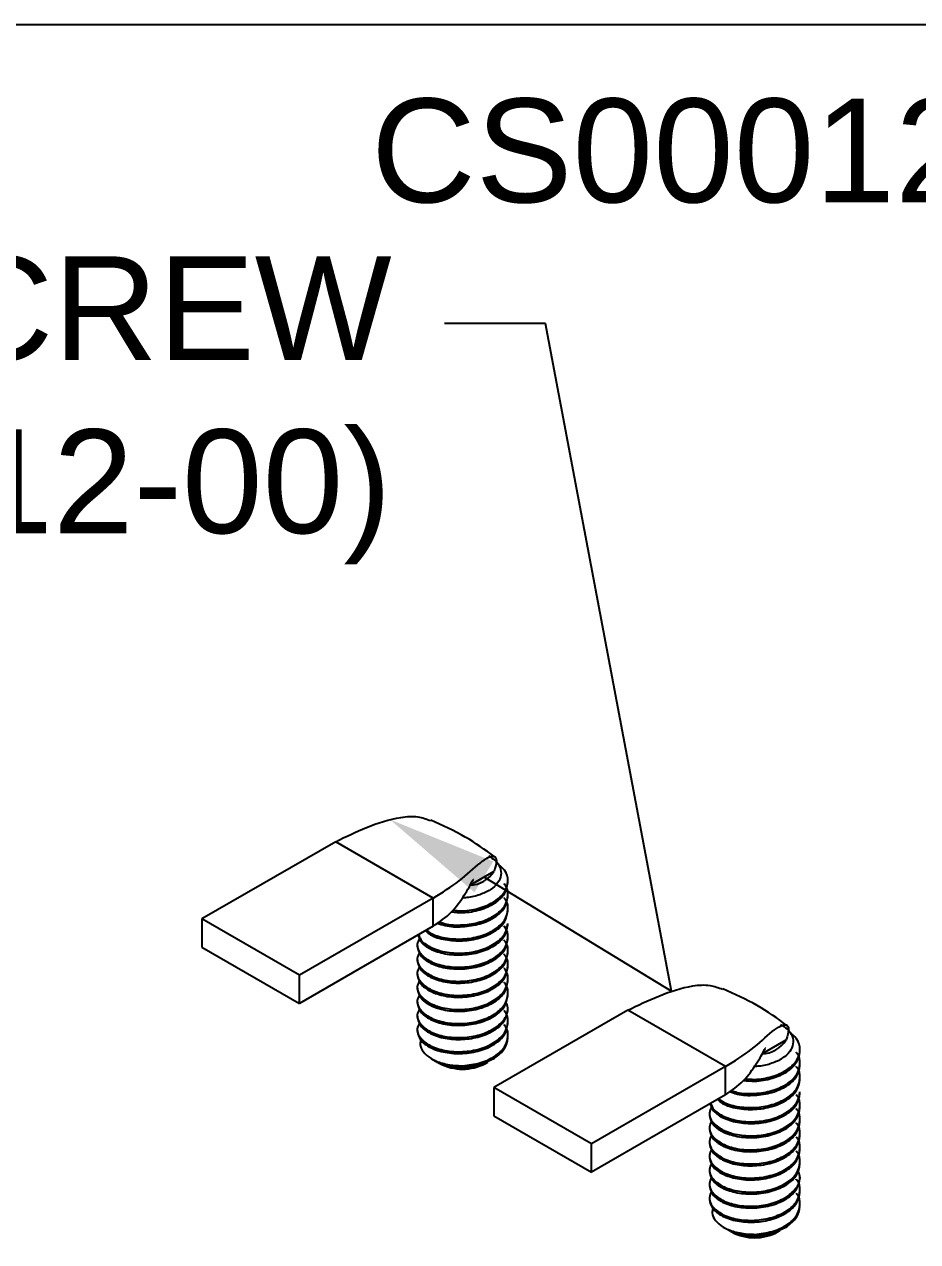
# Model space of a CAD drawing. Extents: x -2.3 to 8.3, y -5.6 to 0.
# Drawn here: x 2.08 to 3.698, y -2.205 to 0 of the extents above; entities that cross this region are included whole.
import ezdxf
from ezdxf import colors
from ezdxf.entities.mleader import LeaderData, LeaderLine
from ezdxf.math import Vec2, Vec3

# ---------------------------------------------------------------- set-up
doc = ezdxf.new("R2010")
doc.units = 0
doc.header["$LTSCALE"] = 0.5
doc.header["$MEASUREMENT"] = 0
doc.layers.add('FAB DWG', color=221, linetype='CONTINUOUS')
doc.layers.add('Hardware', color=242, linetype='CONTINUOUS')
doc.layers.add('Text-Unprinted', color=131, linetype='CONTINUOUS', plot=False)
doc.styles.add('LSAD_Standard', font='arial.ttf')

msp = doc.modelspace()

# ---------------------------------------------------------------- linework, layer by layer
at = {"layer": 'Hardware', "linetype": 'Continuous', "lineweight": 25, "transparency": 16777216}
for p, q in [((2.644, -1.4804), (2.4015, -1.6204)), ((2.8208, -1.5824), (2.644, -1.4804)), ((2.888, -1.5586), (2.9309, -1.5338)), ((2.9558, -1.555), (2.9558, -1.5518)), ((2.8208, -1.5824), (2.5783, -1.7224)), ((2.8208, -1.6334), (2.8208, -1.5824)), ((2.9558, -1.5805), (2.9558, -1.5773)), ((2.9558, -1.606), (2.9558, -1.6029)), ((2.5783, -1.7224), (2.4015, -1.6204)), ((2.4015, -1.6204), (2.4015, -1.6714)), ((2.9558, -1.6316), (2.9558, -1.6284)), ((2.8208, -1.6334), (2.5783, -1.7735)), ((2.4015, -1.6714), (2.5783, -1.7735)), ((2.7918, -1.6666), (2.7918, -1.6698)), ((2.9558, -1.6571), (2.9558, -1.6539)), ((2.7918, -1.6922), (2.7918, -1.6953)), ((2.9558, -1.6826), (2.9558, -1.6794)), ((2.7918, -1.7177), (2.7918, -1.7209)), ((2.9558, -1.7081), (2.9558, -1.7049)), ((2.5783, -1.7735), (2.5783, -1.7224)), ((2.9558, -1.7336), (2.9558, -1.7304)), ((2.7918, -1.7432), (2.7918, -1.7464)), ((2.9558, -1.7591), (2.9558, -1.756)), ((2.7918, -1.7687), (2.7918, -1.7719)), ((3.1729, -1.7857), (2.9304, -1.9257)), ((2.9558, -1.7847), (2.9558, -1.7815)), ((3.3497, -1.8878), (3.1729, -1.7857)), ((2.7918, -1.7942), (2.7918, -1.7974)), ((2.9558, -1.8102), (2.9558, -1.807)), ((2.7918, -1.8197), (2.7918, -1.8229)), ((3.4169, -1.8639), (3.4599, -1.8391)), ((2.8176, -1.8734), (2.8293, -1.8801)), ((3.4847, -1.8603), (3.4847, -1.8572)), ((2.8303, -1.8807), (2.8324, -1.8819)), ((2.9152, -1.8819), (2.9194, -1.8795)), ((3.3497, -1.8878), (3.1072, -2.0278)), ((3.3497, -1.9388), (3.3497, -1.8878)), ((3.4847, -1.8859), (3.4847, -1.8827)), ((3.4847, -1.9114), (3.4847, -1.9082)), ((3.1072, -2.0278), (2.9304, -1.9257)), ((2.9304, -1.9257), (2.9304, -1.9767)), ((3.3497, -1.9388), (3.1072, -2.0788)), ((3.4847, -1.9369), (3.4847, -1.9337)), ((3.4847, -1.9624), (3.4847, -1.9592)), ((2.9304, -1.9767), (3.1072, -2.0788)), ((3.3207, -1.972), (3.3207, -1.9752)), ((3.3207, -1.9975), (3.3207, -2.0007)), ((3.4847, -1.9879), (3.4847, -1.9847)), ((3.1072, -2.0788), (3.1072, -2.0278)), ((3.3207, -2.023), (3.3207, -2.0262)), ((3.4847, -2.0134), (3.4847, -2.0103)), ((3.3207, -2.0485), (3.3207, -2.0517)), ((3.4847, -2.039), (3.4847, -2.0358)), ((3.4847, -2.0645), (3.4847, -2.0613)), ((3.3207, -2.074), (3.3207, -2.0772)), ((3.4847, -2.09), (3.4847, -2.0868)), ((3.3207, -2.0996), (3.3207, -2.1028)), ((3.4847, -2.1155), (3.4847, -2.1123)), ((3.3207, -2.1251), (3.3207, -2.1283)), ((3.3466, -2.1787), (3.3582, -2.1855)), ((3.3592, -2.186), (3.3613, -2.1873)), ((3.4442, -2.1873), (3.4483, -2.1849))]:
    msp.add_line(p, q, dxfattribs=at)
for centre, radius, start, end in [((2.8855, -1.5061), 0.0532, 271.345, 328.6496), ((3.4144, -1.8114), 0.0532, 271.3453, 328.6493), ((2.8762, -1.7679), 0.1183, 268.8556, 298.0406), ((2.8738, -1.8044), 0.0879, 241.8772, 298.1281), ((3.4051, -2.0733), 0.1183, 268.8563, 298.0398), ((3.4027, -2.1098), 0.0879, 241.877, 298.1283)]:
    msp.add_arc(centre, radius, start, end, dxfattribs=at)
for points, knots in [([(2.644, -1.4804), (2.6622, -1.4714), (2.6985, -1.4537), (2.751, -1.4362), (2.7914, -1.4333), (2.8084, -1.4395), (2.8158, -1.4422)], [0, 0, 0, 0, 0.348827, 0.695772, 0.866, 1, 1, 1, 1]), ([(2.9323, -1.5078), (2.9148, -1.4952), (2.8783, -1.4692), (2.8373, -1.4509), (2.8161, -1.4415)], [0, 0, 0, 0, 0.481953, 1, 1, 1, 1]), ([(2.8208, -1.5824), (2.8371, -1.5724), (2.8695, -1.5525), (2.9005, -1.522), (2.921, -1.5076), (2.9318, -1.5053), (2.937, -1.5134), (2.933, -1.5269), (2.9309, -1.5338)], [0, 0, 0, 0, 0.2519603, 0.5025616, 0.6255188, 0.7466546, 0.8704166, 1, 1, 1, 1]), ([(2.856, -1.6044), (2.8619, -1.605), (2.8782, -1.6066), (2.9061, -1.6013), (2.9333, -1.5894), (2.9516, -1.572), (2.9578, -1.5519), (2.9527, -1.5329), (2.941, -1.5233), (2.9359, -1.5191)], [0, 0, 0, 0, 0.089508, 0.247362, 0.405217, 0.56307, 0.720926, 0.878779, 1, 1, 1, 1]), ([(2.9209, -1.5061), (2.9251, -1.5087), (2.9347, -1.5147), (2.9428, -1.5272), (2.9445, -1.5414), (2.9383, -1.5556), (2.9248, -1.568), (2.9052, -1.5771), (2.8869, -1.5819), (2.876, -1.5819), (2.8732, -1.5819)], [0, 0, 0, 0, 0.104851, 0.2413, 0.378828, 0.518338, 0.660863, 0.803521, 0.951017, 1, 1, 1, 1]), ([(2.8208, -1.6334), (2.8322, -1.6256), (2.8553, -1.6096), (2.8739, -1.5821), (2.8858, -1.5631), (2.8912, -1.5524), (2.8936, -1.5486), (2.8936, -1.549), (2.8936, -1.549)], [0, 0, 0, 0, 0.304882, 0.614982, 0.768681, 0.916335, 0.987617, 1, 1, 1, 1]), ([(2.8312, -1.6254), (2.8348, -1.6267), (2.8471, -1.6312), (2.8741, -1.6321), (2.906, -1.627), (2.9333, -1.6149), (2.9518, -1.5975), (2.9572, -1.5776), (2.9553, -1.563), (2.949, -1.5571), (2.9488, -1.5568)], [0, 0, 0, 0, 0.065593, 0.220144, 0.374695, 0.529247, 0.683797, 0.838349, 0.992899, 1, 1, 1, 1]), ([(2.8537, -1.6074), (2.8604, -1.6081), (2.8774, -1.6099), (2.9061, -1.6045), (2.9331, -1.5926), (2.9521, -1.5752), (2.9546, -1.5617), (2.9558, -1.555)], [0, 0, 0, 0, 0.13817, 0.353628, 0.569085, 0.784541, 1, 1, 1, 1]), ([(2.8088, -1.6404), (2.811, -1.6423), (2.8187, -1.649), (2.842, -1.6555), (2.8737, -1.6578), (2.9061, -1.6525), (2.9333, -1.6404), (2.9518, -1.623), (2.9572, -1.6031), (2.9553, -1.5885), (2.949, -1.5826), (2.9488, -1.5824)], [0, 0, 0, 0, 0.053593, 0.187911, 0.322231, 0.456551, 0.590871, 0.725189, 0.85951, 0.993829, 1, 1, 1, 1]), ([(2.8283, -1.6276), (2.8328, -1.6293), (2.846, -1.6343), (2.874, -1.6353), (2.906, -1.6302), (2.9332, -1.618), (2.9521, -1.6007), (2.9546, -1.5873), (2.9558, -1.5805)], [0, 0, 0, 0, 0.0962993, 0.2770394, 0.4577795, 0.6385198, 0.8192585, 1, 1, 1, 1]), ([(2.8076, -1.6427), (2.8102, -1.6449), (2.8182, -1.652), (2.842, -1.6587), (2.8737, -1.661), (2.9061, -1.6557), (2.9332, -1.6436), (2.9521, -1.6262), (2.9546, -1.6128), (2.9558, -1.606)], [0, 0, 0, 0, 0.071524, 0.226269, 0.381015, 0.535761, 0.690508, 0.845253, 1, 1, 1, 1]), ([(2.7933, -1.6483), (2.7943, -1.6526), (2.7967, -1.6625), (2.8146, -1.6755), (2.8416, -1.6844), (2.8738, -1.6865), (2.9061, -1.6812), (2.9332, -1.6691), (2.9521, -1.6517), (2.9546, -1.6383), (2.9558, -1.6316)], [0, 0, 0, 0, 0.0980188, 0.2268735, 0.3557271, 0.4845816, 0.6134362, 0.7422909, 0.8711445, 1, 1, 1, 1]), ([(2.7946, -1.6486), (2.7954, -1.6516), (2.7977, -1.6604), (2.8147, -1.6722), (2.8415, -1.6812), (2.8738, -1.6833), (2.9061, -1.678), (2.9332, -1.6659), (2.9521, -1.6485), (2.9546, -1.6351), (2.9558, -1.6284)], [0, 0, 0, 0, 0.072909, 0.205351, 0.337792, 0.470233, 0.602675, 0.735117, 0.867557, 1, 1, 1, 1]), ([(2.796, -1.6555), (2.7941, -1.6592), (2.7894, -1.6683), (2.7964, -1.6837), (2.8143, -1.6978), (2.8417, -1.7067), (2.8738, -1.7088), (2.906, -1.7035), (2.9333, -1.6914), (2.9518, -1.674), (2.9572, -1.6541), (2.9553, -1.6395), (2.949, -1.6337), (2.9488, -1.6334)], [0, 0, 0, 0, 0.069509, 0.172372, 0.275235, 0.378096, 0.480959, 0.583822, 0.686685, 0.789547, 0.89241, 0.995272, 1, 1, 1, 1]), ([(2.796, -1.681), (2.7941, -1.6847), (2.7894, -1.6939), (2.7964, -1.7092), (2.8143, -1.7233), (2.8417, -1.7323), (2.8738, -1.7344), (2.906, -1.7291), (2.9333, -1.717), (2.9518, -1.6995), (2.9572, -1.6797), (2.9553, -1.6651), (2.949, -1.6592), (2.9488, -1.6589)], [0, 0, 0, 0, 0.069509, 0.172372, 0.275235, 0.378097, 0.48096, 0.583823, 0.686686, 0.789548, 0.892412, 0.995274, 1, 1, 1, 1]), ([(2.7918, -1.6698), (2.7931, -1.6755), (2.7955, -1.6868), (2.8145, -1.701), (2.8416, -1.7099), (2.8738, -1.712), (2.9061, -1.7067), (2.9332, -1.6946), (2.9521, -1.6773), (2.9546, -1.6638), (2.9558, -1.6571)], [0, 0, 0, 0, 0.125, 0.25, 0.374999, 0.5, 0.625, 0.75, 0.874999, 1, 1, 1, 1]), ([(2.796, -1.7065), (2.7941, -1.7102), (2.7894, -1.7194), (2.7964, -1.7347), (2.8143, -1.7488), (2.8417, -1.7578), (2.8738, -1.7599), (2.906, -1.7546), (2.9333, -1.7425), (2.9518, -1.725), (2.9572, -1.7052), (2.9553, -1.6906), (2.949, -1.6847), (2.9488, -1.6844)], [0, 0, 0, 0, 0.069509, 0.172372, 0.275234, 0.378096, 0.480959, 0.583822, 0.686685, 0.789547, 0.89241, 0.995272, 1, 1, 1, 1]), ([(2.7918, -1.6953), (2.7931, -1.701), (2.7955, -1.7123), (2.8145, -1.7265), (2.8416, -1.7354), (2.8738, -1.7375), (2.9061, -1.7322), (2.9332, -1.7201), (2.9521, -1.7028), (2.9546, -1.6893), (2.9558, -1.6826)], [0, 0, 0, 0, 0.125, 0.25, 0.374999, 0.5, 0.625, 0.75, 0.874999, 1, 1, 1, 1]), ([(2.796, -1.732), (2.7941, -1.7357), (2.7894, -1.7449), (2.7964, -1.7602), (2.8143, -1.7743), (2.8417, -1.7833), (2.8738, -1.7854), (2.906, -1.7801), (2.9333, -1.768), (2.9518, -1.7505), (2.9572, -1.7307), (2.9553, -1.7161), (2.949, -1.7102), (2.9488, -1.7099)], [0, 0, 0, 0, 0.069509, 0.172372, 0.275235, 0.378097, 0.48096, 0.583823, 0.686686, 0.789548, 0.892412, 0.995274, 1, 1, 1, 1]), ([(2.7918, -1.7209), (2.7931, -1.7265), (2.7955, -1.7379), (2.8145, -1.752), (2.8416, -1.761), (2.8738, -1.7631), (2.9061, -1.7578), (2.9332, -1.7456), (2.9521, -1.7283), (2.9546, -1.7148), (2.9558, -1.7081)], [0, 0, 0, 0, 0.1250001, 0.2500003, 0.3749994, 0.4999995, 0.6249996, 0.7499998, 0.874999, 1, 1, 1, 1]), ([(2.796, -1.7575), (2.7941, -1.7612), (2.7894, -1.7704), (2.7964, -1.7857), (2.8143, -1.7999), (2.8417, -1.8088), (2.8738, -1.8109), (2.906, -1.8056), (2.9333, -1.7935), (2.9518, -1.7761), (2.9572, -1.7562), (2.9553, -1.7416), (2.949, -1.7357), (2.9488, -1.7355)], [0, 0, 0, 0, 0.069509, 0.172372, 0.275235, 0.378096, 0.480959, 0.583822, 0.686685, 0.789547, 0.89241, 0.995272, 1, 1, 1, 1]), ([(2.7918, -1.7464), (2.7931, -1.752), (2.7955, -1.7634), (2.8145, -1.7775), (2.8416, -1.7865), (2.8738, -1.7886), (2.9061, -1.7833), (2.9332, -1.7712), (2.9521, -1.7538), (2.9546, -1.7404), (2.9558, -1.7336)], [0, 0, 0, 0, 0.125, 0.25, 0.374999, 0.5, 0.625, 0.75, 0.874999, 1, 1, 1, 1]), ([(3.1729, -1.7857), (3.1911, -1.7768), (3.2274, -1.759), (3.2799, -1.7415), (3.3203, -1.7386), (3.3373, -1.7448), (3.3447, -1.7476)], [0, 0, 0, 0, 0.348827, 0.695772, 0.866, 1, 1, 1, 1]), ([(2.7918, -1.7719), (2.7931, -1.7776), (2.7955, -1.7889), (2.8145, -1.8031), (2.8416, -1.812), (2.8738, -1.8141), (2.9061, -1.8088), (2.9332, -1.7967), (2.9521, -1.7793), (2.9546, -1.7659), (2.9558, -1.7591)], [0, 0, 0, 0, 0.125, 0.25, 0.374999, 0.5, 0.625, 0.75, 0.874999, 1, 1, 1, 1]), ([(3.4612, -1.8131), (3.4437, -1.8006), (3.4073, -1.7746), (3.3662, -1.7563), (3.345, -1.7468)], [0, 0, 0, 0, 0.481953, 1, 1, 1, 1]), ([(2.796, -1.7831), (2.7941, -1.7868), (2.7894, -1.7959), (2.7964, -1.8113), (2.8143, -1.8254), (2.8416, -1.8343), (2.8738, -1.8364), (2.906, -1.8311), (2.9334, -1.819), (2.9512, -1.8017), (2.9581, -1.7843), (2.9538, -1.774), (2.9523, -1.7703)], [0, 0, 0, 0, 0.073116, 0.181316, 0.289516, 0.397716, 0.505916, 0.614116, 0.722316, 0.830516, 0.938717, 1, 1, 1, 1]), ([(2.7918, -1.7974), (2.7931, -1.8031), (2.7955, -1.8144), (2.8145, -1.8286), (2.8416, -1.8375), (2.8738, -1.8396), (2.9061, -1.8343), (2.9332, -1.8222), (2.9521, -1.8048), (2.9546, -1.7914), (2.9558, -1.7847)], [0, 0, 0, 0, 0.1250001, 0.2500003, 0.3749994, 0.4999995, 0.6249996, 0.7499999, 0.874999, 1, 1, 1, 1]), ([(2.796, -1.8086), (2.7941, -1.8123), (2.7894, -1.8214), (2.7964, -1.8368), (2.8143, -1.8509), (2.8417, -1.8598), (2.8738, -1.8619), (2.906, -1.8566), (2.9333, -1.8445), (2.9518, -1.8271), (2.9572, -1.8072), (2.9553, -1.7926), (2.949, -1.7868), (2.9488, -1.7865)], [0, 0, 0, 0, 0.069509, 0.172372, 0.275235, 0.378097, 0.48096, 0.583822, 0.686685, 0.789547, 0.892411, 0.995273, 1, 1, 1, 1]), ([(2.7918, -1.8229), (2.7931, -1.8286), (2.7955, -1.8399), (2.8145, -1.8541), (2.8416, -1.863), (2.8738, -1.8651), (2.9061, -1.8598), (2.9332, -1.8477), (2.9521, -1.8304), (2.9546, -1.8169), (2.9558, -1.8102)], [0, 0, 0, 0, 0.125, 0.25, 0.374999, 0.5, 0.625, 0.75, 0.874999, 1, 1, 1, 1]), ([(2.8738, -1.8862), (2.8846, -1.885), (2.906, -1.8825), (2.9333, -1.87), (2.9518, -1.8526), (2.9572, -1.8328), (2.9553, -1.8182), (2.949, -1.8123), (2.9488, -1.812)], [0, 0, 0, 0, 0.198178, 0.396357, 0.594534, 0.792714, 0.990891, 1, 1, 1, 1]), ([(3.3497, -1.8878), (3.366, -1.8778), (3.3984, -1.8579), (3.4295, -1.8273), (3.4499, -1.813), (3.4607, -1.8106), (3.4659, -1.8187), (3.4619, -1.8322), (3.4599, -1.8391)], [0, 0, 0, 0, 0.25196, 0.502561, 0.625519, 0.746655, 0.870417, 1, 1, 1, 1]), ([(3.3849, -1.9097), (3.3908, -1.9103), (3.4072, -1.912), (3.435, -1.9066), (3.4622, -1.8947), (3.4805, -1.8773), (3.4867, -1.8572), (3.4816, -1.8382), (3.4699, -1.8286), (3.4648, -1.8244)], [0, 0, 0, 0, 0.089509, 0.247363, 0.405217, 0.563071, 0.720926, 0.878779, 1, 1, 1, 1]), ([(3.4498, -1.8115), (3.454, -1.8141), (3.4636, -1.82), (3.4717, -1.8325), (3.4734, -1.8468), (3.4673, -1.8609), (3.4538, -1.8733), (3.4342, -1.8824), (3.4159, -1.8873), (3.4049, -1.8873), (3.4022, -1.8873)], [0, 0, 0, 0, 0.104853, 0.2413, 0.378828, 0.518338, 0.660863, 0.803521, 0.951017, 1, 1, 1, 1]), ([(2.7983, -1.8396), (2.7976, -1.8423), (2.7956, -1.8495), (2.8018, -1.8615), (2.8158, -1.8736), (2.8371, -1.8824), (2.8576, -1.886), (2.8702, -1.8862), (2.8738, -1.8862)], [0, 0, 0, 0, 0.110871, 0.307649, 0.508894, 0.709972, 0.917336, 1, 1, 1, 1]), ([(2.9318, -1.8724), (2.9387, -1.8669), (2.9525, -1.8561), (2.9547, -1.8425), (2.9558, -1.8357)], [0, 0, 0, 0, 0.499996, 1, 1, 1, 1]), ([(2.9318, -1.8724), (2.9247, -1.8759), (2.9101, -1.8831), (2.8839, -1.8885), (2.8588, -1.8888), (2.8394, -1.8855), (2.8323, -1.8811), (2.8297, -1.8795)], [0, 0, 0, 0, 0.215865, 0.440833, 0.666089, 0.875166, 1, 1, 1, 1]), ([(3.3497, -1.9388), (3.3611, -1.9309), (3.3842, -1.915), (3.4028, -1.8874), (3.4147, -1.8684), (3.4201, -1.8578), (3.4225, -1.854), (3.4225, -1.8543), (3.4225, -1.8543)], [0, 0, 0, 0, 0.304882, 0.614982, 0.768681, 0.916336, 0.987617, 1, 1, 1, 1]), ([(3.3601, -1.9307), (3.3637, -1.932), (3.376, -1.9366), (3.403, -1.9374), (3.4349, -1.9324), (3.4622, -1.9202), (3.4807, -1.9028), (3.4861, -1.8829), (3.4842, -1.8683), (3.478, -1.8624), (3.4777, -1.8622)], [0, 0, 0, 0, 0.065593, 0.220144, 0.374694, 0.529246, 0.683796, 0.838348, 0.992898, 1, 1, 1, 1]), ([(3.3826, -1.9128), (3.3893, -1.9135), (3.4064, -1.9152), (3.4351, -1.9098), (3.4621, -1.8979), (3.481, -1.8805), (3.4835, -1.8671), (3.4847, -1.8603)], [0, 0, 0, 0, 0.13817, 0.353627, 0.569085, 0.784542, 1, 1, 1, 1]), ([(2.8304, -1.8805), (2.8351, -1.883), (2.8449, -1.888), (2.8576, -1.8897), (2.8641, -1.8906)], [0, 0, 0, 0, 0.488187, 1, 1, 1, 1]), ([(2.8641, -1.8906), (2.871, -1.8908), (2.8848, -1.8911), (2.9046, -1.8869), (2.9146, -1.8817), (2.9192, -1.8792)], [0, 0, 0, 0, 0.3476505, 0.69936, 1, 1, 1, 1]), ([(2.8641, -1.8906), (2.8673, -1.8906), (2.8785, -1.8906), (2.8929, -1.8886), (2.9013, -1.8844), (2.9031, -1.8835)], [0, 0, 0, 0, 0.239456, 0.831537, 1, 1, 1, 1]), ([(3.3377, -1.9457), (3.3399, -1.9476), (3.3476, -1.9543), (3.3709, -1.9609), (3.4026, -1.9632), (3.435, -1.9578), (3.4622, -1.9457), (3.4807, -1.9283), (3.4861, -1.9084), (3.4842, -1.8938), (3.478, -1.888), (3.4777, -1.8877)], [0, 0, 0, 0, 0.053593, 0.187912, 0.322231, 0.45655, 0.59087, 0.725188, 0.859508, 0.993826, 1, 1, 1, 1]), ([(3.3572, -1.933), (3.3618, -1.9347), (3.3749, -1.9396), (3.4029, -1.9406), (3.4349, -1.9356), (3.4621, -1.9234), (3.481, -1.906), (3.4835, -1.8926), (3.4847, -1.8859)], [0, 0, 0, 0, 0.096301, 0.277041, 0.45778, 0.638521, 0.819259, 1, 1, 1, 1]), ([(3.3365, -1.9481), (3.3391, -1.9503), (3.3471, -1.9573), (3.3709, -1.9641), (3.4026, -1.9664), (3.435, -1.961), (3.4621, -1.9489), (3.481, -1.9316), (3.4835, -1.9181), (3.4847, -1.9114)], [0, 0, 0, 0, 0.071523, 0.226269, 0.381016, 0.535761, 0.690508, 0.845253, 1, 1, 1, 1]), ([(3.325, -1.9608), (3.3231, -1.9645), (3.3184, -1.9737), (3.3253, -1.989), (3.3432, -2.0031), (3.3706, -2.0121), (3.4027, -2.0142), (3.435, -2.0089), (3.4622, -1.9968), (3.4807, -1.9793), (3.4861, -1.9595), (3.4842, -1.9449), (3.478, -1.939), (3.4777, -1.9387)], [0, 0, 0, 0, 0.069509, 0.172372, 0.275235, 0.378098, 0.48096, 0.583823, 0.686686, 0.789548, 0.892411, 0.995273, 1, 1, 1, 1]), ([(3.3222, -1.9536), (3.3233, -1.9579), (3.3256, -1.9678), (3.3435, -1.9808), (3.3705, -1.9897), (3.4027, -1.9918), (3.435, -1.9866), (3.4621, -1.9744), (3.481, -1.9571), (3.4835, -1.9436), (3.4847, -1.9369)], [0, 0, 0, 0, 0.098018, 0.226873, 0.355727, 0.484582, 0.613436, 0.742291, 0.871145, 1, 1, 1, 1]), ([(3.3235, -1.9539), (3.3244, -1.957), (3.3266, -1.9657), (3.3436, -1.9776), (3.3704, -1.9866), (3.4028, -1.9887), (3.435, -1.9834), (3.4621, -1.9712), (3.481, -1.9539), (3.4835, -1.9404), (3.4847, -1.9337)], [0, 0, 0, 0, 0.072909, 0.205351, 0.337793, 0.470234, 0.602675, 0.735117, 0.867558, 1, 1, 1, 1]), ([(3.325, -1.9863), (3.3231, -1.99), (3.3184, -1.9992), (3.3253, -2.0145), (3.3432, -2.0286), (3.3706, -2.0376), (3.4027, -2.0397), (3.435, -2.0344), (3.4622, -2.0223), (3.4807, -2.0048), (3.4861, -1.985), (3.4842, -1.9704), (3.478, -1.9645), (3.4777, -1.9642)], [0, 0, 0, 0, 0.069509, 0.172372, 0.275235, 0.378098, 0.48096, 0.583823, 0.686686, 0.789548, 0.892411, 0.995273, 1, 1, 1, 1]), ([(3.3207, -1.9752), (3.322, -1.9808), (3.3244, -1.9922), (3.3434, -2.0063), (3.3705, -2.0153), (3.4027, -2.0174), (3.435, -2.0121), (3.4621, -1.9999), (3.481, -1.9826), (3.4835, -1.9691), (3.4847, -1.9624)], [0, 0, 0, 0, 0.1250001, 0.2500003, 0.3750004, 0.5000005, 0.6249999, 0.7500003, 0.8749996, 1, 1, 1, 1]), ([(3.325, -2.0118), (3.3231, -2.0155), (3.3184, -2.0247), (3.3253, -2.04), (3.3432, -2.0542), (3.3706, -2.0631), (3.4027, -2.0652), (3.435, -2.0599), (3.4622, -2.0478), (3.4807, -2.0304), (3.4861, -2.0105), (3.4842, -1.9959), (3.478, -1.99), (3.4777, -1.9898)], [0, 0, 0, 0, 0.069509, 0.172372, 0.275235, 0.378098, 0.48096, 0.583823, 0.686686, 0.789548, 0.892411, 0.995273, 1, 1, 1, 1]), ([(3.3207, -2.0007), (3.322, -2.0064), (3.3244, -2.0177), (3.3434, -2.0318), (3.3705, -2.0408), (3.4027, -2.0429), (3.435, -2.0376), (3.4621, -2.0255), (3.481, -2.0081), (3.4835, -1.9947), (3.4847, -1.9879)], [0, 0, 0, 0, 0.125, 0.25, 0.375, 0.500001, 0.625, 0.75, 0.875, 1, 1, 1, 1]), ([(3.325, -2.0374), (3.3231, -2.0411), (3.3184, -2.0502), (3.3253, -2.0656), (3.3432, -2.0797), (3.3706, -2.0886), (3.4027, -2.0907), (3.435, -2.0854), (3.4622, -2.0733), (3.4807, -2.0559), (3.4861, -2.036), (3.4842, -2.0214), (3.478, -2.0155), (3.4777, -2.0153)], [0, 0, 0, 0, 0.069509, 0.172372, 0.275234, 0.378097, 0.48096, 0.583822, 0.686685, 0.789547, 0.89241, 0.995272, 1, 1, 1, 1]), ([(3.3207, -2.0262), (3.322, -2.0319), (3.3244, -2.0432), (3.3434, -2.0574), (3.3705, -2.0663), (3.4027, -2.0684), (3.435, -2.0631), (3.4621, -2.051), (3.481, -2.0336), (3.4835, -2.0202), (3.4847, -2.0134)], [0, 0, 0, 0, 0.1250001, 0.2500003, 0.3750004, 0.5000005, 0.6249999, 0.7500003, 0.8749996, 1, 1, 1, 1]), ([(3.325, -2.0629), (3.3231, -2.0666), (3.3184, -2.0758), (3.3253, -2.0911), (3.3432, -2.1052), (3.3706, -2.1141), (3.4027, -2.1162), (3.435, -2.1109), (3.4622, -2.0988), (3.4807, -2.0814), (3.4861, -2.0615), (3.4842, -2.0469), (3.478, -2.0411), (3.4777, -2.0408)], [0, 0, 0, 0, 0.069509, 0.172372, 0.275234, 0.378097, 0.48096, 0.583822, 0.686685, 0.789547, 0.89241, 0.995272, 1, 1, 1, 1]), ([(3.3207, -2.0517), (3.322, -2.0574), (3.3244, -2.0687), (3.3434, -2.0829), (3.3705, -2.0918), (3.4027, -2.0939), (3.435, -2.0886), (3.4621, -2.0765), (3.481, -2.0591), (3.4835, -2.0457), (3.4847, -2.039)], [0, 0, 0, 0, 0.125, 0.25, 0.375, 0.5, 0.625, 0.75, 0.875, 1, 1, 1, 1]), ([(3.3207, -2.0772), (3.322, -2.0829), (3.3244, -2.0942), (3.3434, -2.1084), (3.3705, -2.1173), (3.4027, -2.1194), (3.435, -2.1141), (3.4621, -2.102), (3.481, -2.0847), (3.4835, -2.0712), (3.4847, -2.0645)], [0, 0, 0, 0, 0.1250001, 0.2500002, 0.3750004, 0.5000005, 0.6249999, 0.7500003, 0.8749996, 1, 1, 1, 1]), ([(3.325, -2.0884), (3.3231, -2.0921), (3.3184, -2.1013), (3.3253, -2.1166), (3.3432, -2.1307), (3.3706, -2.1397), (3.4027, -2.1418), (3.4349, -2.1365), (3.4623, -2.1243), (3.4801, -2.107), (3.487, -2.0896), (3.4828, -2.0793), (3.4812, -2.0756)], [0, 0, 0, 0, 0.073116, 0.181316, 0.289516, 0.397717, 0.505917, 0.614116, 0.722317, 0.830516, 0.938717, 1, 1, 1, 1]), ([(3.325, -2.1139), (3.3231, -2.1176), (3.3184, -2.1268), (3.3253, -2.1421), (3.3432, -2.1562), (3.3706, -2.1652), (3.4027, -2.1673), (3.435, -2.162), (3.4622, -2.1499), (3.4807, -2.1324), (3.4861, -2.1126), (3.4842, -2.098), (3.478, -2.0921), (3.4777, -2.0918)], [0, 0, 0, 0, 0.069509, 0.172372, 0.275234, 0.378097, 0.48096, 0.583822, 0.686685, 0.789547, 0.89241, 0.995272, 1, 1, 1, 1]), ([(3.3207, -2.1028), (3.322, -2.1084), (3.3244, -2.1197), (3.3434, -2.1339), (3.3705, -2.1428), (3.4027, -2.1449), (3.435, -2.1397), (3.4621, -2.1275), (3.481, -2.1102), (3.4835, -2.0967), (3.4847, -2.09)], [0, 0, 0, 0, 0.125, 0.25, 0.375, 0.500001, 0.625, 0.75, 0.875, 1, 1, 1, 1]), ([(3.3207, -2.1283), (3.322, -2.1339), (3.3244, -2.1453), (3.3434, -2.1594), (3.3705, -2.1684), (3.4027, -2.1705), (3.435, -2.1652), (3.4621, -2.153), (3.481, -2.1357), (3.4835, -2.1222), (3.4847, -2.1155)], [0, 0, 0, 0, 0.125, 0.25, 0.375, 0.5, 0.625, 0.75, 0.875, 1, 1, 1, 1]), ([(3.4027, -2.1916), (3.4135, -2.1903), (3.435, -2.1878), (3.4622, -2.1753), (3.4807, -2.158), (3.4861, -2.1381), (3.4842, -2.1235), (3.478, -2.1176), (3.4777, -2.1174)], [0, 0, 0, 0, 0.198178, 0.396357, 0.594534, 0.792714, 0.990891, 1, 1, 1, 1]), ([(3.3272, -2.145), (3.3265, -2.1476), (3.3245, -2.1549), (3.3307, -2.1668), (3.3447, -2.1789), (3.366, -2.1877), (3.3865, -2.1913), (3.3991, -2.1915), (3.4027, -2.1916)], [0, 0, 0, 0, 0.110871, 0.307647, 0.508894, 0.70997, 0.917334, 1, 1, 1, 1]), ([(3.4607, -2.1777), (3.4676, -2.1723), (3.4814, -2.1614), (3.4836, -2.1478), (3.4847, -2.141)], [0, 0, 0, 0, 0.499998, 1, 1, 1, 1]), ([(3.4607, -2.1777), (3.4536, -2.1812), (3.439, -2.1884), (3.4128, -2.1939), (3.3877, -2.1941), (3.3683, -2.1908), (3.3613, -2.1864), (3.3586, -2.1848)], [0, 0, 0, 0, 0.2158655, 0.4408344, 0.6660883, 0.8751681, 1, 1, 1, 1]), ([(3.3593, -2.1858), (3.3641, -2.1883), (3.3738, -2.1933), (3.3865, -2.1951), (3.393, -2.196)], [0, 0, 0, 0, 0.488184, 1, 1, 1, 1]), ([(3.393, -2.196), (3.3999, -2.1961), (3.4137, -2.1964), (3.4335, -2.1922), (3.4435, -2.187), (3.4482, -2.1846)], [0, 0, 0, 0, 0.347648, 0.699358, 1, 1, 1, 1]), ([(3.393, -2.196), (3.3962, -2.196), (3.4074, -2.1959), (3.4218, -2.1939), (3.4302, -2.1898), (3.432, -2.1888)], [0, 0, 0, 0, 0.239451, 0.831537, 1, 1, 1, 1])]:
    msp.add_open_spline(points, degree=3, knots=knots, dxfattribs=at)
at = {"layer": 'Text-Unprinted', "ltscale": 0.5, "transparency": 16777216}
msp.add_lwpolyline([(0, 0), (6.3288, 0), (6.3288, -5.6408), (0, -5.6408)], close=True, dxfattribs=at)

# ---------------------------------------------------------------- leaders
at = {"layer": 'FAB DWG', "ltscale": 0.5, "transparency": 16777216}
ml = msp.add_multileader_mtext('Standard', dxfattribs=at)
ml.set_content('CS00012', color=256, style='LSAD_Standard')
ml.set_leader_properties()
ml.build(insert=Vec2(0, 0))
ml.multileader.update_dxf_attribs({"dogleg_length": 0.36, "arrow_head_size": 0.1992})
ctx = ml.context
ctx.base_point, ctx.char_height, ctx.arrow_head_size, ctx.landing_gap_size, ctx.plane_origin = Vec3(2.6125, -0.23), 0.188, 0.1992, 0.0956, Vec3(5.5253, 13.2851)
notes = []
notes.append((ctx, [(1, (1, 1, 0), (4.0549, -0.23), (-1, 0), 0.183, [(1, [(4.4609, -0.4729)], 0, [])])]))
ctx.mtext.insert, ctx.mtext.width, ctx.mtext.defined_height, ctx.mtext.flow_direction = Vec3(2.7081, -0.1344), 4.113396, 0.6895, 5
ml = msp.add_multileader_mtext('Standard', dxfattribs=at)
ml.set_content('8-32 SPADE SCREW\\P(HW83212-00)', color=256, style='LSAD_Standard')
ml.set_leader_properties()
ml.build(insert=Vec2(0, 0))
ml.multileader.update_dxf_attribs({"dogleg_length": 0.2098, "arrow_head_size": 0.1992})
ctx = ml.context
ctx.base_point, ctx.char_height, ctx.arrow_head_size, ctx.landing_gap_size, ctx.plane_origin = Vec3(0.1237, -0.5419), 0.188, 0.1992, 0.0956, Vec3(0.213, 18.2087)
ctx.text_align_type = 2
notes.append((ctx, [(1, (1, 1, 0), (3.0239, -0.5419), (-1, 0), 0.183, [(1, [(2.7423, -1.4403), (3.2519, -1.7514)], 0, [])])]))
ctx.mtext.insert, ctx.mtext.width, ctx.mtext.defined_height, ctx.mtext.alignment, ctx.mtext.flow_direction = Vec3(2.7453, -0.4202), 5.050321, 0.8465, 3, 5
ml = msp.add_multileader_mtext('Standard', dxfattribs=at)
ml.set_content('EX00071', color=256, style='LSAD_Standard')
ml.set_leader_properties()
ml.build(insert=Vec2(0, 0))
ml.multileader.update_dxf_attribs({"dogleg_length": 0.2098, "arrow_head_size": 0.1992})
ctx = ml.context
ctx.base_point, ctx.char_height, ctx.arrow_head_size, ctx.landing_gap_size, ctx.plane_origin = Vec3(0.1465, -1.3469), 0.188, 0.1992, 0.0956, Vec3(4.5834, 15.3341)
notes.append((ctx, [(1, (1, 1, 0), (1.5324, -1.3469), (-1, 0), 0.183, [(1, [(1.7371, -2.0356)], 0, [])])]))
ctx.mtext.insert, ctx.mtext.width, ctx.mtext.defined_height, ctx.mtext.flow_direction = Vec3(0.2421, -1.2513), 5.050321, 0.8465, 5
for ctx, leaders in notes:
    for number, flags, end, landing, length, lines in leaders:
        leader = LeaderData()
        leader.index, (leader.has_last_leader_line, leader.has_dogleg_vector, leader.attachment_direction) = number, flags
        leader.last_leader_point, leader.dogleg_vector, leader.dogleg_length = Vec3(end), Vec3(landing), length
        for number, points, colour, breaks in lines:
            line = LeaderLine()
            line.index, line.vertices, line.color, line.breaks = number, Vec3.list(points), colors.encode_raw_color(colour), breaks
            leader.lines.append(line)
        ctx.leaders.append(leader)

doc.saveas('drawing.dxf')
